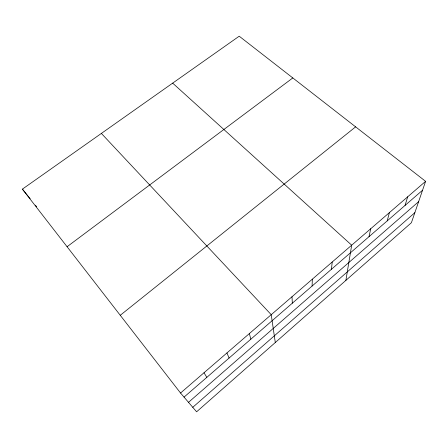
<?xml version="1.0" encoding="UTF-8"?>
<svg xmlns="http://www.w3.org/2000/svg" width="448" height="448" viewBox="0 0 448 448"><rect width="100%" height="100%" fill="white"/><g stroke="black" fill="none" stroke-linecap="round" stroke-linejoin="round"><path stroke-width="0.67" d="M312.094 286.048L312.329 279.182M331.464 269.248L332.214 262.007M345.884 280.381L351.686 245.19L172.665 83.138M369.012 236.684L370.742 228.726M387.218 220.892L389.407 212.598M405.059 205.414L407.691 196.806M425.6 181.339L411.415 222.69L196.605 411.802L180.544 393.025L22.4 189.129L239.21 36.198L425.6 181.339L180.544 393.025M192.763 407.31L414.848 212.677M188.507 402.332L418.628 201.667M184.05 397.118L422.542 190.243M120.254 315.291L355.639 126.857M67.077 246.73L292.813 77.941M101.377 133.42L271.23 314.686L275.29 342.53M22.4 189.129L28.409 196.56M28.834 197.086L30.145 198.71M35.386 205.19L36.697 206.808M204.019 372.747L206.819 377.367M226.946 352.94L229.079 358.058M249.346 333.592L250.835 339.186M292.006 296.744L292.32 303.206"/></g></svg>
